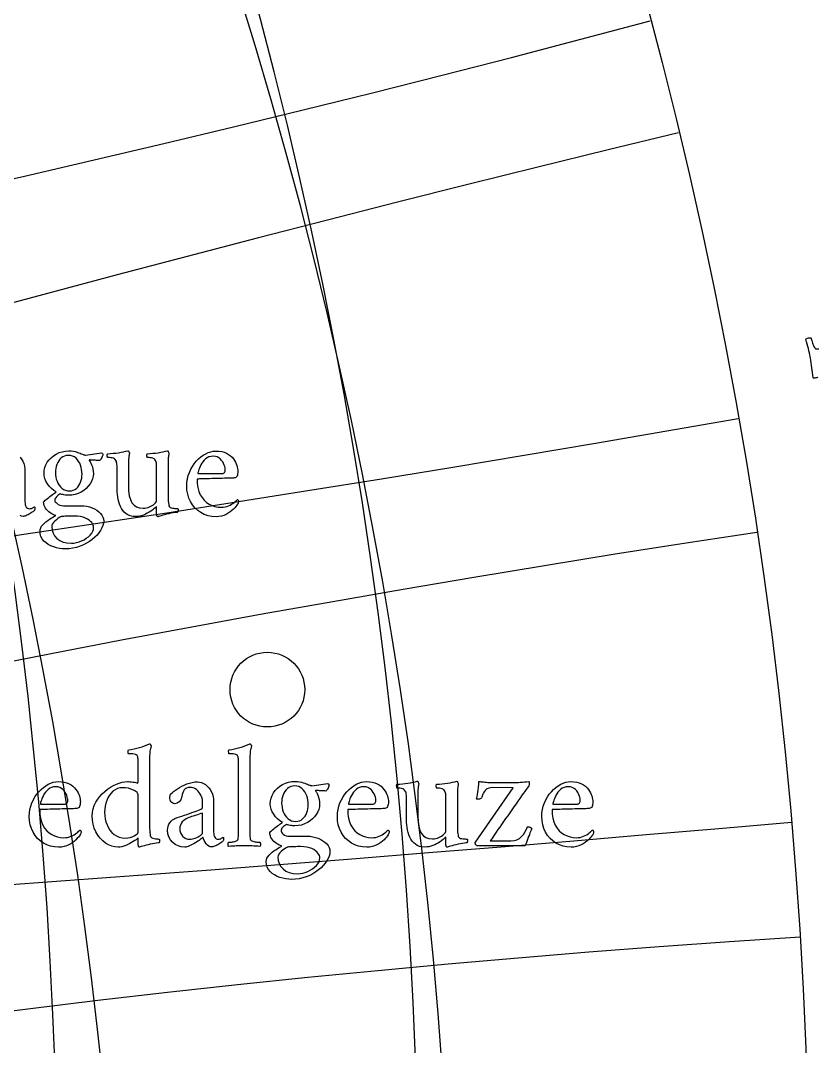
# Model space of a CAD drawing. Header units: millimetres. Extents: x -105 to 105, y -105 to 128.
# Drawn here: x 78.98 to 95.19, y 3.72 to 24.6 of the extents above; entities that cross this region are included whole.
import ezdxf

# ---------------------------------------------------------------- set-up
doc = ezdxf.new("R2010")
doc.units = ezdxf.units.MM
for name, color, linetype in [('ENGRAVE', 7, 'Continuous'), ('ENGRAVE_FINE', 8, 'Continuous'), ('TEXT', 5, 'Continuous')]:
    doc.layers.add(name, color=color, linetype=linetype)

msp = doc.modelspace()

# ---------------------------------------------------------------- linework, layer by layer
at = {"layer": 'ENGRAVE'}
for centre, radius in [((0, 0), 102.9), ((0, 0), 102.9), ((0, 0), 100.1438), ((0, 0), 95.025), ((0, 0), 95.025), ((0, 0), 95.025), ((83.9996, 10.9805), 0.7602)]:
    msp.add_circle(centre, radius, dxfattribs=at)
for centre, radius, start, end in [((-16.7555, 0), 96.4909, 280, 80), ((0, 277.8345), 261.079, 250, 290), ((0, 547.2272), 538.9136, 260, 280)]:
    msp.add_arc(centre, radius, start, end, dxfattribs=at)
at = {"layer": 'ENGRAVE_FINE'}
for centre, radius, start, end in [((-8.3136, 0), 95.388, 275, 85), ((-7.6193, -3.3261), 95.388, 298.583333, 108.583334), ((-15.356, -6.7036), 96.4909, 303.583333, 103.583333), ((-218.936, 501.5223), 538.9136, 283.583333, 303.583333), ((-436.2057, 999.2277), 1086.1407, 288.5833333, 298.5833333), ((0, 224.8483), 203.7818, 245, 295), ((436.2057, -999.2277), 1086.1407, 108.5833333, 118.5833333), ((0, 367.1484), 354.6381, 255, 285), ((218.936, -501.5223), 538.9136, 103.583333, 123.583333), ((146.8896, -336.4839), 354.6381, 98.583333, 128.583333), ((0, 1090.2896), 1086.1407, 265, 275), ((111.1567, -254.6295), 261.079, 93.583333, 133.583333)]:
    msp.add_arc(centre, radius, start, end, dxfattribs=at)
at = {"layer": 'TEXT'}
for points in [[(95.2014, 17.3403), (95.1904, 17.3343), (95.1765, 17.329), (95.1595, 17.3244), (95.1422, 17.3213), (95.1273, 17.3209), (95.1149, 17.3231), (95.1049, 17.3278), (95.0986, 17.3829), (95.0924, 17.4356), (95.0864, 17.4859), (95.0806, 17.5339), (95.0743, 17.5816), (95.067, 17.631), (95.0586, 17.6821), (95.0491, 17.7349), (95.0393, 17.7855), (95.0292, 17.8337), (95.0188, 17.8794), (95.0081, 17.9227), (94.9968, 17.9663), (94.9847, 18.0131), (94.9717, 18.0631), (94.9578, 18.1163), (94.9655, 18.1243), (94.9763, 18.1308), (94.9903, 18.1358), (95.0075, 18.1392), (95.025, 18.141), (95.04, 18.1411), (95.0524, 18.1395), (95.0622, 18.1362), (95.065, 18.1232), (95.0693, 18.1064), (95.075, 18.0858), (95.0822, 18.0613), (95.0906, 18.0355), (95.1001, 18.0105), (95.1105, 17.9865), (95.122, 17.9634), (95.1337, 17.9435), (95.1448, 17.9293), (95.1554, 17.9207), (95.1653, 17.9178), (95.1906, 17.9156), (95.2189, 17.9154)], [(78.9675, 15.7116), (78.9959, 15.6725), (79.0207, 15.6288), (79.0408, 15.5813), (79.0552, 15.5307), (79.0638, 15.4771), (79.0667, 15.4204), (79.0667, 14.8043), (79.0681, 14.7762), (79.0721, 14.7502), (79.0788, 14.7264), (79.0882, 14.7046), (79.1006, 14.6865), (79.1165, 14.6736), (79.1359, 14.6658), (79.1587, 14.6633), (79.179, 14.6644), (79.197, 14.6679), (79.2127, 14.6736), (79.2261, 14.6816), (79.2372, 14.6899), (79.246, 14.6962), (79.2525, 14.7006), (79.2568, 14.7031), (79.2596, 14.7025), (79.2621, 14.7008), (79.2642, 14.6979), (79.266, 14.6939), (79.2673, 14.6895), (79.2683, 14.6855), (79.2688, 14.6818), (79.269, 14.6786), (79.2681, 14.6623), (79.2652, 14.6472), (79.2604, 14.6332), (79.2537, 14.6203), (79.2431, 14.6119), (79.2296, 14.602), (79.2132, 14.5905), (79.1939, 14.5774), (79.173, 14.564), (79.1518, 14.5514), (79.1301, 14.5395), (79.1081, 14.5284), (79.0865, 14.519), (79.0663, 14.5123), (79.0475, 14.5083), (79.0299, 14.5069), (78.9986, 14.5109), (78.969, 14.523)]]:
    msp.add_lwpolyline(points, dxfattribs=at)
for points in [[(80.207, 14.7246), (80.2659, 14.7219), (80.3231, 14.7138), (80.3786, 14.7004), (80.4323, 14.6816), (80.4827, 14.6585), (80.5281, 14.6318), (80.5685, 14.6018), (80.604, 14.5682), (80.6328, 14.532), (80.6534, 14.4939), (80.6658, 14.4539), (80.6699, 14.4119), (80.6659, 14.3655), (80.6542, 14.3184), (80.6345, 14.2705), (80.607, 14.2219), (80.5728, 14.1736), (80.5331, 14.1268), (80.4878, 14.0816), (80.4369, 14.0379), (80.3812, 13.997), (80.3212, 13.9601), (80.257, 13.9273), (80.1886, 13.8985), (80.1172, 13.875), (80.0438, 13.8582), (79.9685, 13.8482), (79.8913, 13.8448), (79.8315, 13.8473), (79.7717, 13.8548), (79.712, 13.8672), (79.6522, 13.8847), (79.5949, 13.9072), (79.5426, 13.9349), (79.4953, 13.9677), (79.4529, 14.0057), (79.4181, 14.0489), (79.3932, 14.0973), (79.3782, 14.1509), (79.3732, 14.2096), (79.3769, 14.2429), (79.3878, 14.2755), (79.406, 14.3073), (79.4315, 14.3383), (79.4618, 14.3682), (79.4943, 14.3966), (79.5292, 14.4234), (79.5664, 14.4487), (79.603, 14.4717), (79.6361, 14.4916), (79.6658, 14.5085), (79.692, 14.5223), (79.6657, 14.5326), (79.6388, 14.5452), (79.6113, 14.5602), (79.5832, 14.5774), (79.5559, 14.5971), (79.5307, 14.6192), (79.5076, 14.6438), (79.4867, 14.6709), (79.4692, 14.7003), (79.4568, 14.7318), (79.4493, 14.7655), (79.4468, 14.8012), (79.462, 14.8172), (79.4801, 14.8345), (79.5011, 14.8532), (79.525, 14.8732), (79.5503, 14.8936), (79.5756, 14.9135), (79.6008, 14.9327), (79.6261, 14.9514), (79.65, 14.9684), (79.671, 14.9828), (79.6891, 14.9945), (79.7043, 15.0035), (79.6517, 15.0369), (79.6043, 15.0759), (79.562, 15.1205), (79.525, 15.1706), (79.4948, 15.2237), (79.4733, 15.2775), (79.4603, 15.3318), (79.456, 15.3867), (79.4601, 15.4454), (79.4725, 15.502), (79.4931, 15.5565), (79.5219, 15.6089), (79.5579, 15.6579), (79.6001, 15.702), (79.6484, 15.7414), (79.7028, 15.776), (79.7621, 15.8041), (79.825, 15.8242), (79.8916, 15.8363), (79.9618, 15.8403), (80.0089, 15.8387), (80.0522, 15.8338), (80.0917, 15.8257), (80.1273, 15.8143), (80.1593, 15.8019), (80.1879, 15.7909), (80.213, 15.7812), (80.2346, 15.7729), (80.2535, 15.7662), (80.2672, 15.7614), (80.2757, 15.7585), (80.279, 15.7576), (80.2811, 15.7572), (80.2856, 15.756), (80.2926, 15.7541), (80.302, 15.7514), (80.6239, 15.7974), (80.636, 15.7921), (80.6446, 15.7852), (80.6498, 15.7767), (80.6515, 15.7668), (80.6501, 15.7559), (80.6461, 15.7419), (80.6394, 15.7245), (80.63, 15.7039), (80.6191, 15.6835), (80.6078, 15.6668), (80.5961, 15.6536), (80.584, 15.6442), (80.5651, 15.6456), (80.545, 15.6468), (80.5237, 15.6479), (80.5013, 15.6488), (80.4791, 15.6496), (80.4584, 15.6507), (80.4392, 15.6519), (80.4216, 15.6534), (80.4068, 15.6547), (80.3963, 15.6557), (80.39, 15.6562), (80.3879, 15.6564), (80.3825, 15.6558), (80.3787, 15.6541), (80.3764, 15.6512), (80.3756, 15.6472), (80.3832, 15.637), (80.3936, 15.6185), (80.4069, 15.5918), (80.4231, 15.5568), (80.4385, 15.5161), (80.4496, 15.4721), (80.4562, 15.4249), (80.4584, 15.3744), (80.4542, 15.3225), (80.4419, 15.271), (80.4213, 15.2198), (80.3925, 15.169), (80.3564, 15.1207), (80.3143, 15.0767), (80.266, 15.0371), (80.2116, 15.002), (80.1523, 14.9731), (80.0894, 14.9525), (80.0228, 14.9402), (79.9526, 14.9361), (79.9319, 14.9366), (79.9097, 14.9384), (79.8859, 14.9412), (79.8606, 14.9453), (79.8363, 14.9499), (79.8154, 14.9545), (79.798, 14.9591), (79.784, 14.9637), (79.7644, 14.952), (79.7453, 14.9384), (79.7268, 14.9229), (79.7089, 14.9054), (79.6935, 14.887), (79.6825, 14.8686), (79.6758, 14.8502), (79.6736, 14.8319), (79.6765, 14.8198), (79.6851, 14.805), (79.6995, 14.7876), (79.7196, 14.7675), (79.7453, 14.7487), (79.7763, 14.7353), (79.8127, 14.7272), (79.8545, 14.7246)], [(79.9495, 15.7484), (79.9083, 15.7451), (79.8706, 15.7354), (79.8363, 15.7191), (79.8055, 15.6963), (79.7781, 15.6685), (79.7541, 15.6373), (79.7336, 15.6026), (79.7166, 15.5645), (79.7031, 15.5242), (79.6936, 15.4832), (79.6878, 15.4415), (79.6859, 15.3989), (79.688, 15.3533), (79.6943, 15.3085), (79.7049, 15.2644), (79.7196, 15.2211), (79.7384, 15.1801), (79.761, 15.143), (79.7874, 15.1096), (79.8177, 15.0801), (79.8516, 15.056), (79.889, 15.0388), (79.9298, 15.0284), (79.974, 15.025), (80.0138, 15.0281), (80.0503, 15.0376), (80.0835, 15.0534), (80.1135, 15.0755), (80.1401, 15.1026), (80.1633, 15.133), (80.1831, 15.1669), (80.1993, 15.2043), (80.2121, 15.2437), (80.2212, 15.2836), (80.2266, 15.3241), (80.2285, 15.3652), (80.2266, 15.4122), (80.2208, 15.4583), (80.2112, 15.5034), (80.1978, 15.5476), (80.1806, 15.5894), (80.1595, 15.6273), (80.1346, 15.6614), (80.1059, 15.6917), (80.0731, 15.7165), (80.0361, 15.7342), (79.9949, 15.7448), (79.9495, 15.7484)], [(81.7458, 15.4817), (81.7458, 15.4836), (81.7458, 15.4863), (81.7458, 15.4897), (81.7458, 15.494), (81.7456, 15.5101), (81.745, 15.5281), (81.7441, 15.5477), (81.7427, 15.5691), (81.7404, 15.5904), (81.7366, 15.6101), (81.7312, 15.628), (81.7243, 15.6442), (81.7113, 15.6635), (81.6937, 15.6786), (81.6715, 15.6896), (81.6446, 15.6963), (81.6173, 15.7003), (81.5933, 15.7032), (81.5728, 15.7049), (81.5558, 15.7055), (81.553, 15.71), (81.5508, 15.7173), (81.5491, 15.7276), (81.5481, 15.7407), (81.548, 15.7542), (81.5492, 15.7656), (81.5518, 15.7749), (81.5558, 15.7821), (81.6134, 15.7857), (81.6699, 15.7905), (81.7253, 15.7965), (81.7795, 15.8036), (81.8314, 15.8118), (81.8799, 15.8212), (81.9249, 15.8317), (81.9665, 15.8434), (81.9724, 15.8415), (81.978, 15.8357), (81.9832, 15.8262), (81.988, 15.8128), (81.992, 15.7986), (81.9949, 15.7867), (81.9966, 15.7771), (81.9972, 15.7698), (81.9929, 15.7583), (81.9891, 15.7423), (81.986, 15.7216), (81.9834, 15.6963), (81.9814, 15.6681), (81.9799, 15.6388), (81.9791, 15.6083), (81.9788, 15.5767), (81.9788, 14.9483), (81.979, 14.9331), (81.9795, 14.9119), (81.9805, 14.8848), (81.9818, 14.8518), (81.9839, 14.8164), (81.9872, 14.7824), (81.9916, 14.7498), (81.9972, 14.7184), (82.0049, 14.702), (82.019, 14.6893), (82.0394, 14.6805), (82.0661, 14.6755), (82.0942, 14.6726), (82.1186, 14.6702), (82.1394, 14.668), (82.1566, 14.6663), (82.1635, 14.6663), (82.1688, 14.6663), (82.1727, 14.6663), (82.1749, 14.6663), (82.1777, 14.6642), (82.1799, 14.661), (82.1816, 14.6566), (82.1826, 14.651), (82.1833, 14.6452), (82.1838, 14.6403), (82.184, 14.6361), (82.1841, 14.6326), (82.1838, 14.6299), (82.1826, 14.6249), (82.1807, 14.6177), (82.178, 14.6081), (82.1746, 14.5987), (82.1704, 14.592), (82.1654, 14.588), (82.1596, 14.5866), (82.1204, 14.5839), (82.0795, 14.579), (82.0369, 14.5717), (81.9926, 14.5621), (81.949, 14.5515), (81.9086, 14.541), (81.8716, 14.5308), (81.8378, 14.5207), (81.8094, 14.512), (81.7887, 14.5058), (81.7757, 14.502), (81.7703, 14.5008), (81.7646, 14.5018), (81.7596, 14.505), (81.7554, 14.5103), (81.7519, 14.5177), (81.7493, 14.526), (81.7473, 14.5341), (81.7462, 14.5421), (81.7458, 14.5498), (81.7458, 14.6878), (81.7456, 14.6932), (81.745, 14.6974), (81.7441, 14.7001), (81.7427, 14.7016), (81.7414, 14.7022), (81.7404, 14.7027), (81.7399, 14.703), (81.7397, 14.7031), (81.7178, 14.6814), (81.6922, 14.659), (81.6627, 14.6361), (81.6293, 14.6127), (81.5933, 14.59), (81.5558, 14.5694), (81.5167, 14.5509), (81.4761, 14.5345), (81.4351, 14.5211), (81.3948, 14.5115), (81.3554, 14.5058), (81.3167, 14.5039), (81.2598, 14.5074), (81.2086, 14.518), (81.1632, 14.5358), (81.1235, 14.5606), (81.0889, 14.591), (81.0584, 14.6257), (81.0322, 14.6646), (81.0101, 14.7077), (80.9918, 14.7538), (80.9768, 14.8016), (80.965, 14.8511), (80.9565, 14.9024), (80.9504, 14.9539), (80.9461, 15.0043), (80.9436, 15.0535), (80.9427, 15.1016), (80.9427, 15.4817), (80.9425, 15.4982), (80.9419, 15.5169), (80.941, 15.538), (80.9396, 15.5614), (80.9371, 15.585), (80.9327, 15.6066), (80.9264, 15.6263), (80.9182, 15.6442), (80.9051, 15.6635), (80.8875, 15.6786), (80.8653, 15.6896), (80.8385, 15.6963), (80.8111, 15.7003), (80.7871, 15.7032), (80.7666, 15.7049), (80.7496, 15.7055), (80.7468, 15.71), (80.7446, 15.7173), (80.743, 15.7276), (80.7419, 15.7407), (80.7418, 15.7542), (80.7431, 15.7656), (80.7456, 15.7749), (80.7496, 15.7821), (80.8072, 15.7857), (80.8638, 15.7905), (80.9191, 15.7965), (80.9733, 15.8036), (81.0253, 15.8118), (81.0737, 15.8212), (81.1188, 15.8317), (81.1603, 15.8434), (81.1664, 15.8419), (81.1722, 15.8373), (81.1779, 15.8296), (81.1833, 15.8189), (81.188, 15.8074), (81.1914, 15.7974), (81.1934, 15.789), (81.194, 15.7821), (81.1896, 15.7702), (81.1856, 15.753), (81.182, 15.7304), (81.1787, 15.7024), (81.176, 15.6716), (81.1741, 15.6403), (81.173, 15.6087), (81.1726, 15.5767), (81.1726, 15.1353), (81.1771, 15.0237), (81.1906, 14.928), (81.2131, 14.8482), (81.2446, 14.7843), (81.2859, 14.7354), (81.3377, 14.7004), (81.4001, 14.6794), (81.473, 14.6725), (81.5063, 14.6741), (81.5389, 14.679), (81.5707, 14.6871), (81.6017, 14.6985), (81.6311, 14.7124), (81.6581, 14.728), (81.6825, 14.7454), (81.7044, 14.7644), (81.7225, 14.784), (81.7355, 14.8027), (81.7432, 14.8207), (81.7458, 14.838)], [(82.5704, 15.2671), (82.5732, 15.1759), (82.5849, 15.0924), (82.6054, 15.0165), (82.6347, 14.9483), (82.6713, 14.8881), (82.7137, 14.8361), (82.7618, 14.7923), (82.8156, 14.7567), (82.8735, 14.7293), (82.9336, 14.7096), (82.9961, 14.6978), (83.0608, 14.6939), (83.1013, 14.6957), (83.1398, 14.7012), (83.1764, 14.7103), (83.211, 14.723), (83.2434, 14.7382), (83.2731, 14.7545), (83.3001, 14.7719), (83.3244, 14.7905), (83.3457, 14.8086), (83.3635, 14.8246), (83.3779, 14.8385), (83.3888, 14.8502), (83.3908, 14.8496), (83.3938, 14.8476), (83.3977, 14.8442), (83.4026, 14.8395), (83.4073, 14.8337), (83.4107, 14.8269), (83.4127, 14.8191), (83.4133, 14.8104), (83.4122, 14.7977), (83.4087, 14.7843), (83.403, 14.7702), (83.3949, 14.7552), (83.3792, 14.7327), (83.3597, 14.7081), (83.3363, 14.6814), (83.3091, 14.6525), (83.2781, 14.6235), (83.2432, 14.5962), (83.2045, 14.5706), (83.162, 14.5468), (83.1158, 14.5267), (83.0662, 14.5123), (83.0131, 14.5037), (82.9566, 14.5008), (82.8717, 14.506), (82.7918, 14.5215), (82.7169, 14.5473), (82.647, 14.5836), (82.5832, 14.6286), (82.5267, 14.6809), (82.4775, 14.7405), (82.4355, 14.8073), (82.402, 14.8799), (82.378, 14.9568), (82.3637, 15.0378), (82.3589, 15.1231), (82.3622, 15.1969), (82.3723, 15.2683), (82.389, 15.3371), (82.4125, 15.4035), (82.4414, 15.4666), (82.4746, 15.5254), (82.5119, 15.58), (82.5535, 15.6304), (82.5983, 15.6761), (82.6451, 15.7166), (82.694, 15.7519), (82.7451, 15.7821), (82.7968, 15.8062), (82.8478, 15.8235), (82.898, 15.8338), (82.9474, 15.8373), (83.0119, 15.8344), (83.0704, 15.8258), (83.123, 15.8114), (83.1696, 15.7913), (83.211, 15.767), (83.2478, 15.74), (83.28, 15.7103), (83.3076, 15.6779), (83.331, 15.6442), (83.3505, 15.6104), (83.3662, 15.5767), (83.3781, 15.543), (83.3868, 15.5106), (83.393, 15.4809), (83.3968, 15.4539), (83.398, 15.4296), (83.3971, 15.3991), (83.3942, 15.3721), (83.3894, 15.3485), (83.3827, 15.3284), (83.3733, 15.3121), (83.3605, 15.3001), (83.3442, 15.2922), (83.3244, 15.2886), (83.3073, 15.2871), (83.2834, 15.2859), (83.2529, 15.2848), (83.2156, 15.284), (83.1736, 15.2831), (83.1286, 15.2821), (83.0808, 15.2808), (83.0302, 15.2794), (82.9783, 15.2779), (82.9267, 15.2763), (82.8756, 15.2748), (82.8248, 15.2733), (82.7761, 15.2718), (82.7313, 15.2706), (82.6903, 15.2695), (82.6531, 15.2687), (82.6215, 15.268), (82.5972, 15.2675), (82.5801, 15.2672), (82.5704, 15.2671)], [(82.5857, 15.3775), (83.0731, 15.3775), (83.0864, 15.3784), (83.0988, 15.3813), (83.1102, 15.3861), (83.1206, 15.3928), (83.1295, 15.402), (83.1363, 15.4143), (83.141, 15.4296), (83.1436, 15.448), (83.1434, 15.4683), (83.1398, 15.4924), (83.1327, 15.5204), (83.1221, 15.5522), (83.1081, 15.5852), (83.0903, 15.6166), (83.069, 15.6465), (83.044, 15.6748), (83.0148, 15.699), (82.9807, 15.7162), (82.942, 15.7265), (82.8984, 15.73), (82.853, 15.7266), (82.8118, 15.7166), (82.7748, 15.6998), (82.742, 15.6763), (82.713, 15.6486), (82.6872, 15.6189), (82.6647, 15.5873), (82.6455, 15.5537), (82.6292, 15.5202), (82.6156, 15.4886), (82.6047, 15.4589), (82.5964, 15.4311), (82.5906, 15.4077), (82.5869, 15.3909), (82.5852, 15.3808), (82.5857, 15.3775)], [(80.0691, 14.5131), (80.0531, 14.513), (80.0327, 14.5127), (80.0079, 14.5122), (79.9786, 14.5115), (79.9476, 14.5107), (79.9173, 14.5096), (79.8878, 14.5084), (79.8591, 14.5069), (79.8335, 14.5052), (79.8135, 14.5031), (79.799, 14.5006), (79.7901, 14.4977), (79.7646, 14.4809), (79.7373, 14.4609), (79.7079, 14.438), (79.6767, 14.4119), (79.6485, 14.3841), (79.6284, 14.356), (79.6164, 14.3274), (79.6123, 14.2985), (79.6189, 14.2294), (79.6384, 14.1663), (79.671, 14.1091), (79.7166, 14.0579), (79.774, 14.0156), (79.8422, 13.9854), (79.9212, 13.9673), (80.0108, 13.9613), (80.0629, 13.9642), (80.1151, 13.9728), (80.1672, 13.9872), (80.2193, 14.0073), (80.2693, 14.032), (80.3151, 14.0602), (80.3566, 14.0918), (80.394, 14.1268), (80.4248, 14.1642), (80.4469, 14.2027), (80.4601, 14.2424), (80.4645, 14.2832), (80.462, 14.3053), (80.4545, 14.3288), (80.4421, 14.3536), (80.4247, 14.3797), (80.4019, 14.4057), (80.3733, 14.4299), (80.339, 14.4524), (80.299, 14.4732), (80.2524, 14.4906), (80.1986, 14.5031), (80.1375, 14.5106), (80.0691, 14.5131)], [(81.1504, 9.1092), (81.1761, 9.1085), (81.2041, 9.1065), (81.2343, 9.1031), (81.2669, 9.0984), (81.2977, 9.0932), (81.3228, 9.0881), (81.3422, 9.0832), (81.3558, 9.0785), (81.3625, 9.0823), (81.3673, 9.0938), (81.3702, 9.113), (81.3711, 9.1398), (81.3711, 9.4678), (81.371, 9.4855), (81.3707, 9.505), (81.3703, 9.5261), (81.3696, 9.549), (81.3681, 9.5715), (81.3654, 9.5916), (81.3612, 9.6091), (81.3558, 9.6241), (81.347, 9.6395), (81.3328, 9.6517), (81.3133, 9.6609), (81.2884, 9.6671), (81.2604, 9.6711), (81.2316, 9.674), (81.2021, 9.6757), (81.1719, 9.6762), (81.1704, 9.6786), (81.1692, 9.6858), (81.1681, 9.6978), (81.1673, 9.7146), (81.1672, 9.7315), (81.1684, 9.7441), (81.171, 9.7522), (81.1749, 9.7559), (81.2314, 9.7633), (81.2872, 9.7732), (81.3425, 9.7855), (81.3972, 9.8004), (81.4507, 9.8172), (81.5025, 9.8353), (81.5526, 9.8547), (81.601, 9.8755), (81.6071, 9.8744), (81.6129, 9.8713), (81.6185, 9.866), (81.624, 9.8586), (81.6287, 9.8503), (81.6321, 9.8422), (81.6341, 9.8342), (81.6347, 9.8264), (81.6337, 9.8222), (81.6305, 9.8096), (81.6253, 9.7885), (81.6179, 9.759), (81.6105, 9.7217), (81.6052, 9.677), (81.6021, 9.6251), (81.601, 9.5659), (81.601, 8.2846), (81.6013, 8.2416), (81.6022, 8.1984), (81.6036, 8.155), (81.6056, 8.1114), (81.6084, 8.0711), (81.6121, 8.0375), (81.6168, 8.0105), (81.6225, 7.9903), (81.6327, 7.9751), (81.6481, 7.9631), (81.6687, 7.9544), (81.6945, 7.9489), (81.7212, 7.9454), (81.7447, 7.9424), (81.7649, 7.94), (81.7819, 7.9382), (81.7874, 7.9382), (81.7918, 7.9382), (81.7951, 7.9382), (81.7972, 7.9382), (81.8, 7.936), (81.8022, 7.9325), (81.8038, 7.9276), (81.8049, 7.9214), (81.8055, 7.9149), (81.806, 7.9095), (81.8063, 7.905), (81.8064, 7.9014), (81.8061, 7.8988), (81.8052, 7.8941), (81.8038, 7.8873), (81.8018, 7.8784), (81.799, 7.8697), (81.7953, 7.8635), (81.7906, 7.8598), (81.7849, 7.8585), (81.7458, 7.8558), (81.7049, 7.8508), (81.6622, 7.8436), (81.6179, 7.834), (81.5743, 7.8234), (81.534, 7.8129), (81.4969, 7.8027), (81.4631, 7.7926), (81.4347, 7.7839), (81.414, 7.7777), (81.401, 7.7739), (81.3956, 7.7727), (81.3899, 7.774), (81.3849, 7.778), (81.3807, 7.7848), (81.3772, 7.7941), (81.3746, 7.8045), (81.3726, 7.8141), (81.3715, 7.8229), (81.3711, 7.8309), (81.3711, 7.9351), (81.3705, 7.9466), (81.3688, 7.9535), (81.3659, 7.9558), (81.3619, 7.9535), (81.3482, 7.9401), (81.3286, 7.9244), (81.303, 7.9064), (81.2715, 7.8861), (81.2361, 7.8651), (81.1991, 7.8451), (81.1603, 7.826), (81.1198, 7.8079), (81.079, 7.7925), (81.0393, 7.7815), (81.0008, 7.7749), (80.9634, 7.7727), (80.8969, 7.778), (80.832, 7.7938), (80.7689, 7.8201), (80.7075, 7.857), (80.6498, 7.903), (80.5979, 7.9566), (80.5517, 8.0179), (80.5113, 8.0869), (80.4784, 8.1619), (80.455, 8.2413), (80.4409, 8.3251), (80.4362, 8.4133), (80.4407, 8.4857), (80.4542, 8.5555), (80.4767, 8.6228), (80.5082, 8.6877), (80.5467, 8.7492), (80.5902, 8.8065), (80.6387, 8.8595), (80.6921, 8.9084), (80.7488, 8.9526), (80.8067, 8.9919), (80.866, 9.0262), (80.9266, 9.0555), (80.9866, 9.079), (81.0439, 9.0958), (81.0985, 9.1058), (81.1504, 9.1092)], [(83.4126, 9.4678), (83.4125, 9.4855), (83.4122, 9.505), (83.4118, 9.5261), (83.4111, 9.549), (83.4097, 9.5715), (83.4069, 9.5916), (83.4028, 9.6091), (83.3973, 9.6241), (83.3886, 9.6395), (83.3747, 9.6517), (83.3556, 9.6609), (83.3314, 9.6671), (83.3041, 9.6711), (83.2758, 9.674), (83.2466, 9.6757), (83.2164, 9.6762), (83.215, 9.6786), (83.2138, 9.6858), (83.2127, 9.6978), (83.2118, 9.7146), (83.2117, 9.7315), (83.213, 9.7441), (83.2156, 9.7522), (83.2195, 9.7559), (83.2758, 9.7633), (83.3314, 9.7732), (83.3862, 9.7855), (83.4402, 9.8004), (83.4931, 9.8172), (83.5444, 9.8353), (83.5942, 9.8547), (83.6425, 9.8755), (83.6486, 9.8744), (83.6544, 9.8713), (83.6601, 9.866), (83.6655, 9.8586), (83.6702, 9.8503), (83.6736, 9.8422), (83.6756, 9.8342), (83.6762, 9.8264), (83.6752, 9.8222), (83.672, 9.8096), (83.6668, 9.7885), (83.6594, 9.759), (83.652, 9.7217), (83.6467, 9.677), (83.6436, 9.6251), (83.6425, 9.5659), (83.6425, 8.1436), (83.6426, 8.1104), (83.6429, 8.0784), (83.6434, 8.0476), (83.6441, 8.0179), (83.6455, 7.9901), (83.6483, 7.965), (83.6524, 7.9426), (83.6578, 7.9229), (83.6629, 7.9154), (83.672, 7.9083), (83.6851, 7.9016), (83.7023, 7.8953), (83.7218, 7.8896), (83.7421, 7.885), (83.7632, 7.8812), (83.7851, 7.8784), (83.8057, 7.8764), (83.823, 7.875), (83.8371, 7.8741), (83.8479, 7.8738), (83.852, 7.8666), (83.8552, 7.857), (83.8574, 7.8451), (83.8586, 7.8309), (83.8585, 7.8167), (83.8567, 7.8049), (83.8532, 7.7953), (83.8479, 7.788), (83.8033, 7.791), (83.7613, 7.7938), (83.722, 7.7963), (83.6854, 7.7987), (83.649, 7.8008), (83.6103, 7.8022), (83.5693, 7.803), (83.526, 7.8033), (83.4842, 7.803), (83.4444, 7.8022), (83.4068, 7.8008), (83.3712, 7.7987), (83.3353, 7.7963), (83.2965, 7.7938), (83.2549, 7.791), (83.2103, 7.788), (83.205, 7.7953), (83.2015, 7.8049), (83.1997, 7.8167), (83.1996, 7.8309), (83.2008, 7.8451), (83.203, 7.857), (83.2062, 7.8666), (83.2103, 7.8738), (83.221, 7.8741), (83.2348, 7.875), (83.2517, 7.8764), (83.2716, 7.8784), (83.2929, 7.8812), (83.3138, 7.885), (83.3343, 7.8896), (83.3544, 7.8953), (83.372, 7.9016), (83.385, 7.9083), (83.3935, 7.9154), (83.3973, 7.9229), (83.4028, 7.9426), (83.4069, 7.965), (83.4097, 7.9901), (83.4111, 8.0179), (83.4118, 8.0476), (83.4122, 8.0784), (83.4125, 8.1104), (83.4126, 8.1436)], [(79.3664, 8.539), (79.3693, 8.4478), (79.381, 8.3643), (79.4015, 8.2884), (79.4308, 8.2202), (79.4674, 8.16), (79.5097, 8.108), (79.5578, 8.0642), (79.6116, 8.0286), (79.6695, 8.0011), (79.7296, 7.9815), (79.7921, 7.9697), (79.8568, 7.9658), (79.8973, 7.9676), (79.9358, 7.9731), (79.9724, 7.9822), (80.007, 7.9949), (80.0394, 8.0101), (80.0691, 8.0263), (80.0961, 8.0438), (80.1205, 8.0624), (80.1417, 8.0805), (80.1595, 8.0965), (80.1739, 8.1103), (80.1848, 8.1221), (80.1868, 8.1215), (80.1898, 8.1194), (80.1937, 8.1161), (80.1986, 8.1114), (80.2033, 8.1056), (80.2067, 8.0988), (80.2087, 8.091), (80.2094, 8.0823), (80.2082, 8.0696), (80.2048, 8.0562), (80.199, 8.042), (80.191, 8.0271), (80.1753, 8.0046), (80.1557, 7.98), (80.1323, 7.9533), (80.1051, 7.9244), (80.0741, 7.8954), (80.0392, 7.8681), (80.0005, 7.8425), (79.958, 7.8187), (79.9118, 7.7985), (79.8622, 7.7842), (79.8091, 7.7756), (79.7526, 7.7727), (79.6678, 7.7779), (79.5879, 7.7934), (79.513, 7.8192), (79.443, 7.8554), (79.3792, 7.9005), (79.3227, 7.9528), (79.2735, 8.0124), (79.2315, 8.0792), (79.198, 8.1518), (79.174, 8.2287), (79.1597, 8.3097), (79.1549, 8.3949), (79.1582, 8.4688), (79.1683, 8.5402), (79.1851, 8.609), (79.2085, 8.6754), (79.2375, 8.7385), (79.2706, 8.7973), (79.308, 8.8519), (79.3495, 8.9023), (79.3943, 8.9479), (79.4411, 8.9885), (79.4901, 9.0238), (79.5411, 9.054), (79.5928, 9.0781), (79.6438, 9.0954), (79.694, 9.1057), (79.7434, 9.1092), (79.8079, 9.1063), (79.8664, 9.0977), (79.919, 9.0833), (79.9657, 9.0632), (80.007, 9.0389), (80.0438, 9.0118), (80.076, 8.9821), (80.1036, 8.9498), (80.127, 8.916), (80.1465, 8.8823), (80.1622, 8.8486), (80.1741, 8.8149), (80.1828, 8.7825), (80.1891, 8.7528), (80.1928, 8.7258), (80.194, 8.7015), (80.1931, 8.671), (80.1902, 8.644), (80.1854, 8.6204), (80.1787, 8.6003), (80.1693, 8.584), (80.1565, 8.572), (80.1402, 8.5641), (80.1205, 8.5605), (80.1033, 8.559), (80.0795, 8.5578), (80.0489, 8.5567), (80.0116, 8.5559), (79.9696, 8.555), (79.9247, 8.554), (79.8769, 8.5527), (79.8262, 8.5513), (79.7743, 8.5497), (79.7227, 8.5482), (79.6716, 8.5467), (79.6208, 8.5451), (79.5722, 8.5437), (79.5273, 8.5425), (79.4863, 8.5414), (79.4492, 8.5405), (79.4175, 8.5399), (79.3932, 8.5394), (79.3762, 8.5391), (79.3664, 8.539)], [(79.3817, 8.6494), (79.8691, 8.6494), (79.8824, 8.6503), (79.8948, 8.6532), (79.9062, 8.658), (79.9166, 8.6647), (79.9255, 8.6739), (79.9323, 8.6861), (79.937, 8.7015), (79.9396, 8.7199), (79.9394, 8.7402), (79.9358, 8.7643), (79.9287, 8.7923), (79.9182, 8.8241), (79.9041, 8.857), (79.8864, 8.8885), (79.865, 8.9183), (79.84, 8.9467), (79.8108, 8.9708), (79.7768, 8.9881), (79.738, 8.9984), (79.6944, 9.0019), (79.649, 8.9985), (79.6078, 8.9885), (79.5708, 8.9717), (79.5381, 8.9482), (79.509, 8.9205), (79.4833, 8.8908), (79.4607, 8.8591), (79.4415, 8.8256), (79.4252, 8.7921), (79.4116, 8.7605), (79.4007, 8.7308), (79.3925, 8.703), (79.3866, 8.6795), (79.3829, 8.6628), (79.3812, 8.6527), (79.3817, 8.6494)], [(81.0523, 8.9835), (80.9976, 8.979), (80.947, 8.9655), (80.9003, 8.943), (80.8577, 8.9115), (80.8194, 8.8728), (80.7856, 8.8291), (80.7565, 8.7801), (80.732, 8.726), (80.7126, 8.6685), (80.6987, 8.6095), (80.6903, 8.549), (80.6875, 8.4869), (80.6906, 8.4177), (80.6998, 8.3513), (80.7151, 8.2875), (80.7366, 8.2264), (80.764, 8.1695), (80.7971, 8.1183), (80.836, 8.0729), (80.8807, 8.0332), (80.9307, 8.0011), (80.9857, 7.9781), (81.0456, 7.9643), (81.1106, 7.9597), (81.1598, 7.9623), (81.2064, 7.97), (81.2502, 7.9829), (81.2914, 8.0011), (81.3263, 8.0215), (81.3512, 8.0413), (81.3661, 8.0605), (81.3711, 8.0792), (81.3711, 8.8364), (81.3651, 8.8621), (81.347, 8.8873), (81.3168, 8.9119), (81.2746, 8.936), (81.2245, 8.9568), (81.1707, 8.9716), (81.1133, 8.9805), (81.0523, 8.9835)], [(82.5789, 9.103), (82.6211, 9.0996), (82.662, 9.0892), (82.7016, 9.072), (82.7398, 9.0479), (82.7755, 9.018), (82.8076, 8.9835), (82.8361, 8.9444), (82.8609, 8.9007), (82.881, 8.8532), (82.8953, 8.8026), (82.904, 8.749), (82.9068, 8.6923), (82.9068, 8.0762), (82.9082, 8.0481), (82.9122, 8.0221), (82.9189, 7.9983), (82.9283, 7.9765), (82.9408, 7.9584), (82.9567, 7.9455), (82.976, 7.9377), (82.9988, 7.9351), (83.0191, 7.9363), (83.0371, 7.9397), (83.0528, 7.9455), (83.0662, 7.9535), (83.0774, 7.9618), (83.0862, 7.9681), (83.0927, 7.9725), (83.0969, 7.975), (83.0998, 7.9744), (83.1023, 7.9727), (83.1044, 7.9698), (83.1061, 7.9658), (83.1074, 7.9614), (83.1084, 7.9574), (83.109, 7.9537), (83.1092, 7.9505), (83.1082, 7.9342), (83.1053, 7.9191), (83.1005, 7.9051), (83.0938, 7.8922), (83.0832, 7.8838), (83.0697, 7.8738), (83.0533, 7.8623), (83.0341, 7.8493), (83.0132, 7.8359), (82.9919, 7.8233), (82.9703, 7.8114), (82.9482, 7.8003), (82.9267, 7.7909), (82.9065, 7.7842), (82.8876, 7.7802), (82.8701, 7.7788), (82.8387, 7.7828), (82.8091, 7.7949), (82.7813, 7.815), (82.7551, 7.8432), (82.732, 7.8756), (82.7133, 7.9083), (82.6991, 7.9415), (82.6892, 7.975), (82.6811, 7.9675), (82.6689, 7.9574), (82.6527, 7.9445), (82.6325, 7.929), (82.6094, 7.9121), (82.5846, 7.8949), (82.5581, 7.8776), (82.5298, 7.86), (82.5008, 7.843), (82.472, 7.8271), (82.4433, 7.8123), (82.4149, 7.7987), (82.3876, 7.7873), (82.3624, 7.7792), (82.3393, 7.7743), (82.3183, 7.7727), (82.2476, 7.7789), (82.1827, 7.7976), (82.1235, 7.8287), (82.07, 7.8723), (82.0258, 7.9249), (81.9941, 7.983), (81.9752, 8.0467), (81.9689, 8.116), (81.972, 8.1604), (81.9815, 8.2014), (81.9973, 8.2393), (82.0194, 8.2739), (82.0446, 8.3038), (82.0696, 8.3279), (82.0944, 8.346), (82.1191, 8.3582), (82.1632, 8.3738), (82.2099, 8.39), (82.259, 8.4067), (82.3106, 8.4241), (82.3627, 8.4416), (82.4129, 8.4589), (82.4615, 8.4761), (82.5084, 8.493), (82.5513, 8.5089), (82.588, 8.5229), (82.6187, 8.535), (82.6432, 8.5451), (82.6543, 8.55), (82.6631, 8.5555), (82.6697, 8.5615), (82.6739, 8.5681), (82.6766, 8.5767), (82.6785, 8.5884), (82.6796, 8.6035), (82.68, 8.6218), (82.68, 8.7015), (82.6779, 8.7351), (82.6716, 8.7685), (82.661, 8.8018), (82.6463, 8.8348), (82.6279, 8.8664), (82.6064, 8.8954), (82.5819, 8.9216), (82.5543, 8.9452), (82.5243, 8.9646), (82.4923, 8.9785), (82.4583, 8.9868), (82.4225, 8.9896), (82.3867, 8.9866), (82.3559, 8.9774), (82.33, 8.962), (82.3091, 8.9406), (82.2921, 8.9136), (82.2777, 8.8816), (82.266, 8.8446), (82.257, 8.8026), (82.2378, 8.7396), (82.2079, 8.6946), (82.1673, 8.6676), (82.116, 8.6586), (82.0929, 8.6611), (82.0727, 8.6685), (82.0554, 8.681), (82.0409, 8.6984), (82.0295, 8.7187), (82.0213, 8.7398), (82.0165, 8.7616), (82.0148, 8.7842), (82.0152, 8.7899), (82.0164, 8.7977), (82.0183, 8.8075), (82.021, 8.8195), (82.0242, 8.8317), (82.0279, 8.8421), (82.0319, 8.8508), (82.0363, 8.8578), (82.0618, 8.8802), (82.0922, 8.9046), (82.1277, 8.9308), (82.1681, 8.959), (82.2125, 8.9871), (82.2597, 9.0134), (82.3098, 9.0377), (82.3627, 9.0601), (82.4171, 9.0789), (82.4712, 9.0923), (82.5251, 9.1004), (82.5789, 9.103)], [(84.8104, 7.9965), (84.8693, 7.9938), (84.9265, 7.9857), (84.982, 7.9723), (85.0357, 7.9535), (85.0861, 7.9304), (85.1315, 7.9037), (85.1719, 7.8736), (85.2074, 7.8401), (85.2362, 7.8039), (85.2568, 7.7658), (85.2692, 7.7257), (85.2733, 7.6838), (85.2693, 7.6374), (85.2576, 7.5903), (85.2379, 7.5424), (85.2104, 7.4937), (85.1762, 7.4455), (85.1365, 7.3987), (85.0912, 7.3535), (85.0403, 7.3098), (84.9846, 7.2689), (84.9246, 7.232), (84.8604, 7.1992), (84.792, 7.1703), (84.7206, 7.1469), (84.6472, 7.1301), (84.5719, 7.1201), (84.4947, 7.1167), (84.4349, 7.1192), (84.3751, 7.1267), (84.3154, 7.1391), (84.2556, 7.1566), (84.1983, 7.1791), (84.146, 7.2067), (84.0987, 7.2396), (84.0563, 7.2776), (84.0215, 7.3208), (83.9966, 7.3692), (83.9816, 7.4228), (83.9766, 7.4815), (83.9803, 7.5148), (83.9912, 7.5474), (84.0094, 7.5792), (84.0349, 7.6102), (84.0652, 7.6401), (84.0977, 7.6685), (84.1326, 7.6953), (84.1698, 7.7206), (84.2063, 7.7436), (84.2395, 7.7635), (84.2692, 7.7803), (84.2954, 7.7941), (84.2691, 7.8045), (84.2422, 7.8171), (84.2147, 7.8321), (84.1866, 7.8493), (84.1593, 7.869), (84.1341, 7.8911), (84.111, 7.9157), (84.0901, 7.9428), (84.0726, 7.9722), (84.0602, 8.0037), (84.0527, 8.0374), (84.0502, 8.0731), (84.0654, 8.0891), (84.0835, 8.1064), (84.1045, 8.1251), (84.1284, 8.1451), (84.1537, 8.1655), (84.179, 8.1854), (84.2042, 8.2046), (84.2295, 8.2233), (84.2534, 8.2403), (84.2744, 8.2547), (84.2925, 8.2664), (84.3077, 8.2754), (84.2551, 8.3088), (84.2077, 8.3478), (84.1654, 8.3924), (84.1284, 8.4425), (84.0982, 8.4956), (84.0766, 8.5494), (84.0637, 8.6037), (84.0594, 8.6586), (84.0635, 8.7173), (84.0759, 8.7739), (84.0965, 8.8284), (84.1253, 8.8808), (84.1613, 8.9297), (84.2035, 8.9739), (84.2518, 9.0133), (84.3062, 9.0479), (84.3655, 9.076), (84.4284, 9.0961), (84.495, 9.1082), (84.5652, 9.1122), (84.6123, 9.1106), (84.6556, 9.1057), (84.6951, 9.0976), (84.7307, 9.0862), (84.7627, 9.0738), (84.7912, 9.0628), (84.8163, 9.0531), (84.838, 9.0448), (84.8569, 9.0381), (84.8706, 9.0333), (84.8791, 9.0304), (84.8824, 9.0295), (84.8845, 9.0291), (84.889, 9.0279), (84.8959, 9.026), (84.9054, 9.0233), (85.2273, 9.0693), (85.2394, 9.064), (85.248, 9.0571), (85.2532, 9.0486), (85.2549, 9.0387), (85.2535, 9.0278), (85.2495, 9.0138), (85.2428, 8.9964), (85.2334, 8.9758), (85.2225, 8.9554), (85.2112, 8.9387), (85.1995, 8.9255), (85.1874, 8.916), (85.1685, 8.9175), (85.1484, 8.9187), (85.1271, 8.9198), (85.1047, 8.9206), (85.0825, 8.9215), (85.0618, 8.9226), (85.0426, 8.9238), (85.025, 8.9252), (85.0102, 8.9266), (84.9997, 8.9275), (84.9934, 8.9281), (84.9913, 8.9283), (84.9859, 8.9277), (84.9821, 8.926), (84.9798, 8.9231), (84.979, 8.9191), (84.9866, 8.9089), (84.997, 8.8904), (85.0103, 8.8637), (85.0265, 8.8287), (85.0419, 8.788), (85.053, 8.744), (85.0596, 8.6968), (85.0618, 8.6463), (85.0576, 8.5944), (85.0453, 8.5428), (85.0247, 8.4917), (84.9959, 8.4409), (84.9598, 8.3925), (84.9177, 8.3486), (84.8694, 8.309), (84.815, 8.2739), (84.7557, 8.245), (84.6928, 8.2244), (84.6262, 8.2121), (84.556, 8.208), (84.5353, 8.2085), (84.5131, 8.2103), (84.4893, 8.2131), (84.464, 8.2172), (84.4397, 8.2218), (84.4188, 8.2264), (84.4014, 8.2309), (84.3874, 8.2355), (84.3678, 8.2239), (84.3487, 8.2103), (84.3302, 8.1947), (84.3123, 8.1773), (84.2969, 8.1589), (84.2859, 8.1405), (84.2792, 8.1221), (84.277, 8.1037), (84.2799, 8.0917), (84.2885, 8.0769), (84.3029, 8.0595), (84.323, 8.0394), (84.3487, 8.0206), (84.3797, 8.0072), (84.4161, 7.9991), (84.4579, 7.9965)], [(84.5529, 9.0203), (84.5117, 9.017), (84.474, 9.0072), (84.4397, 8.991), (84.4089, 8.9682), (84.3815, 8.9404), (84.3575, 8.9092), (84.337, 8.8745), (84.32, 8.8364), (84.3065, 8.7961), (84.297, 8.7551), (84.2912, 8.7134), (84.2893, 8.6708), (84.2914, 8.6252), (84.2977, 8.5804), (84.3083, 8.5363), (84.323, 8.493), (84.3418, 8.452), (84.3644, 8.4149), (84.3908, 8.3815), (84.4211, 8.352), (84.455, 8.3279), (84.4924, 8.3106), (84.5332, 8.3003), (84.5774, 8.2969), (84.6172, 8.3), (84.6537, 8.3095), (84.6869, 8.3253), (84.7169, 8.3474), (84.7435, 8.3744), (84.7667, 8.4049), (84.7865, 8.4388), (84.8027, 8.4762), (84.8155, 8.5155), (84.8246, 8.5555), (84.83, 8.596), (84.8319, 8.6371), (84.8299, 8.6841), (84.8242, 8.7302), (84.8146, 8.7753), (84.8012, 8.8195), (84.784, 8.8613), (84.7629, 8.8992), (84.738, 8.9333), (84.7093, 8.9636), (84.6765, 8.9884), (84.6395, 9.0061), (84.5983, 9.0167), (84.5529, 9.0203)], [(85.635, 8.539), (85.6379, 8.4478), (85.6495, 8.3643), (85.67, 8.2884), (85.6994, 8.2202), (85.7359, 8.16), (85.7783, 8.108), (85.8264, 8.0642), (85.8802, 8.0286), (85.9381, 8.0011), (85.9982, 7.9815), (86.0607, 7.9697), (86.1254, 7.9658), (86.1659, 7.9676), (86.2044, 7.9731), (86.241, 7.9822), (86.2756, 7.9949), (86.308, 8.0101), (86.3377, 8.0263), (86.3647, 8.0438), (86.389, 8.0624), (86.4103, 8.0805), (86.4281, 8.0965), (86.4425, 8.1103), (86.4534, 8.1221), (86.4554, 8.1215), (86.4584, 8.1194), (86.4623, 8.1161), (86.4672, 8.1114), (86.4719, 8.1056), (86.4753, 8.0988), (86.4773, 8.091), (86.4779, 8.0823), (86.4768, 8.0696), (86.4733, 8.0562), (86.4676, 8.042), (86.4596, 8.0271), (86.4438, 8.0046), (86.4243, 7.98), (86.4009, 7.9533), (86.3737, 7.9244), (86.3427, 7.8954), (86.3078, 7.8681), (86.2691, 7.8425), (86.2266, 7.8187), (86.1804, 7.7985), (86.1308, 7.7842), (86.0777, 7.7756), (86.0212, 7.7727), (85.9363, 7.7779), (85.8564, 7.7934), (85.7815, 7.8192), (85.7116, 7.8554), (85.6478, 7.9005), (85.5913, 7.9528), (85.5421, 8.0124), (85.5001, 8.0792), (85.4666, 8.1518), (85.4426, 8.2287), (85.4283, 8.3097), (85.4235, 8.3949), (85.4268, 8.4688), (85.4369, 8.5402), (85.4536, 8.609), (85.4771, 8.6754), (85.506, 8.7385), (85.5392, 8.7973), (85.5765, 8.8519), (85.6181, 8.9023), (85.6629, 8.9479), (85.7097, 8.9885), (85.7586, 9.0238), (85.8097, 9.054), (85.8614, 9.0781), (85.9124, 9.0954), (85.9626, 9.1057), (86.012, 9.1092), (86.0765, 9.1063), (86.135, 9.0977), (86.1876, 9.0833), (86.2343, 9.0632), (86.2756, 9.0389), (86.3124, 9.0118), (86.3446, 8.9821), (86.3722, 8.9498), (86.3956, 8.916), (86.4151, 8.8823), (86.4308, 8.8486), (86.4427, 8.8149), (86.4514, 8.7825), (86.4576, 8.7528), (86.4614, 8.7258), (86.4626, 8.7015), (86.4617, 8.671), (86.4588, 8.644), (86.454, 8.6204), (86.4473, 8.6003), (86.4379, 8.584), (86.4251, 8.572), (86.4088, 8.5641), (86.389, 8.5605), (86.3719, 8.559), (86.3481, 8.5578), (86.3175, 8.5567), (86.2802, 8.5559), (86.2382, 8.555), (86.1933, 8.554), (86.1455, 8.5527), (86.0948, 8.5513), (86.0429, 8.5497), (85.9913, 8.5482), (85.9402, 8.5467), (85.8894, 8.5451), (85.8407, 8.5437), (85.7959, 8.5425), (85.7549, 8.5414), (85.7177, 8.5405), (85.6861, 8.5399), (85.6618, 8.5394), (85.6448, 8.5391), (85.635, 8.539)], [(85.6503, 8.6494), (86.1377, 8.6494), (86.151, 8.6503), (86.1634, 8.6532), (86.1748, 8.658), (86.1852, 8.6647), (86.1941, 8.6739), (86.2009, 8.6861), (86.2056, 8.7015), (86.2082, 8.7199), (86.208, 8.7402), (86.2044, 8.7643), (86.1973, 8.7923), (86.1867, 8.8241), (86.1727, 8.857), (86.1549, 8.8885), (86.1336, 8.9183), (86.1086, 8.9467), (86.0794, 8.9708), (86.0454, 8.9881), (86.0066, 8.9984), (85.963, 9.0019), (85.9176, 8.9985), (85.8764, 8.9885), (85.8394, 8.9717), (85.8066, 8.9482), (85.7776, 8.9205), (85.7518, 8.8908), (85.7293, 8.8591), (85.7101, 8.8256), (85.6938, 8.7921), (85.6802, 8.7605), (85.6693, 8.7308), (85.661, 8.703), (85.6552, 8.6795), (85.6515, 8.6628), (85.6498, 8.6527), (85.6503, 8.6494)], [(87.6336, 8.7536), (87.6336, 8.7555), (87.6336, 8.7582), (87.6336, 8.7616), (87.6336, 8.7658), (87.6334, 8.782), (87.6328, 8.8), (87.6318, 8.8196), (87.6305, 8.8409), (87.6282, 8.8623), (87.6244, 8.8819), (87.619, 8.8999), (87.6121, 8.916), (87.5991, 8.9354), (87.5815, 8.9505), (87.5592, 8.9615), (87.5324, 8.9682), (87.505, 8.9722), (87.4811, 8.9751), (87.4606, 8.9768), (87.4435, 8.9774), (87.4407, 8.9819), (87.4385, 8.9892), (87.4369, 8.9995), (87.4359, 9.0126), (87.4358, 9.0261), (87.437, 9.0375), (87.4396, 9.0468), (87.4435, 9.054), (87.5012, 9.0576), (87.5577, 9.0624), (87.6131, 9.0684), (87.6673, 9.0754), (87.7192, 9.0837), (87.7677, 9.0931), (87.8127, 9.1036), (87.8543, 9.1153), (87.8602, 9.1134), (87.8658, 9.1076), (87.8709, 9.0981), (87.8757, 9.0846), (87.8798, 9.0705), (87.8826, 9.0586), (87.8844, 9.049), (87.8849, 9.0417), (87.8806, 9.0302), (87.8769, 9.0141), (87.8737, 8.9934), (87.8711, 8.9682), (87.8691, 8.94), (87.8677, 8.9107), (87.8668, 8.8802), (87.8665, 8.8486), (87.8665, 8.2202), (87.8667, 8.205), (87.8673, 8.1838), (87.8683, 8.1567), (87.8696, 8.1237), (87.8717, 8.0883), (87.875, 8.0543), (87.8794, 8.0216), (87.8849, 7.9903), (87.8927, 7.9738), (87.9068, 7.9612), (87.9272, 7.9524), (87.9539, 7.9474), (87.982, 7.9445), (88.0064, 7.942), (88.0272, 7.9399), (88.0443, 7.9382), (88.0512, 7.9382), (88.0566, 7.9382), (88.0604, 7.9382), (88.0627, 7.9382), (88.0655, 7.9361), (88.0677, 7.9328), (88.0693, 7.9284), (88.0704, 7.9229), (88.071, 7.9171), (88.0715, 7.9122), (88.0718, 7.9079), (88.0719, 7.9045), (88.0715, 7.9018), (88.0704, 7.8968), (88.0685, 7.8895), (88.0658, 7.88), (88.0623, 7.8706), (88.0581, 7.8639), (88.0531, 7.8599), (88.0474, 7.8585), (88.0082, 7.8558), (87.9673, 7.8508), (87.9247, 7.8436), (87.8803, 7.834), (87.8367, 7.8234), (87.7964, 7.8129), (87.7593, 7.8027), (87.7255, 7.7926), (87.6972, 7.7839), (87.6765, 7.7777), (87.6635, 7.7739), (87.6581, 7.7727), (87.6523, 7.7737), (87.6474, 7.7769), (87.6431, 7.7822), (87.6397, 7.7895), (87.637, 7.7979), (87.6351, 7.806), (87.634, 7.814), (87.6336, 7.8217), (87.6336, 7.9597), (87.6334, 7.9651), (87.6328, 7.9692), (87.6318, 7.972), (87.6305, 7.9735), (87.6292, 7.9741), (87.6282, 7.9746), (87.6276, 7.9749), (87.6274, 7.975), (87.6056, 7.9533), (87.5799, 7.9309), (87.5504, 7.908), (87.5171, 7.8846), (87.4811, 7.8619), (87.4435, 7.8413), (87.4044, 7.8228), (87.3638, 7.8064), (87.3228, 7.793), (87.2826, 7.7834), (87.2431, 7.7777), (87.2044, 7.7757), (87.1475, 7.7793), (87.0964, 7.7899), (87.051, 7.8076), (87.0113, 7.8325), (86.9766, 7.8629), (86.9462, 7.8976), (86.9199, 7.9365), (86.8979, 7.9796), (86.8796, 8.0257), (86.8646, 8.0735), (86.8528, 8.123), (86.8442, 8.1742), (86.8382, 8.2258), (86.8339, 8.2762), (86.8313, 8.3254), (86.8305, 8.3735), (86.8305, 8.7536), (86.8303, 8.7701), (86.8297, 8.7888), (86.8287, 8.8099), (86.8274, 8.8333), (86.8249, 8.8569), (86.8205, 8.8785), (86.8142, 8.8982), (86.8059, 8.916), (86.7929, 8.9354), (86.7753, 8.9505), (86.7531, 8.9615), (86.7262, 8.9682), (86.6988, 8.9722), (86.6749, 8.9751), (86.6544, 8.9768), (86.6373, 8.9774), (86.6346, 8.9819), (86.6324, 8.9892), (86.6307, 8.9995), (86.6297, 9.0126), (86.6296, 9.0261), (86.6308, 9.0375), (86.6334, 9.0468), (86.6373, 9.054), (86.695, 9.0576), (86.7515, 9.0624), (86.8069, 9.0684), (86.8611, 9.0754), (86.913, 9.0837), (86.9615, 9.0931), (87.0065, 9.1036), (87.0481, 9.1153), (87.0541, 9.1138), (87.06, 9.1092), (87.0656, 9.1015), (87.0711, 9.0908), (87.0758, 9.0793), (87.0791, 9.0693), (87.0811, 9.0609), (87.0818, 9.054), (87.0774, 9.0421), (87.0734, 9.0249), (87.0697, 9.0023), (87.0665, 8.9743), (87.0638, 8.9434), (87.0619, 8.9122), (87.0607, 8.8806), (87.0604, 8.8486), (87.0604, 8.4072), (87.0649, 8.2956), (87.0784, 8.1999), (87.1009, 8.1201), (87.1324, 8.0562), (87.1737, 8.0073), (87.2255, 7.9723), (87.2879, 7.9513), (87.3608, 7.9443), (87.3941, 7.946), (87.4267, 7.9509), (87.4585, 7.959), (87.4895, 7.9704), (87.5189, 7.9843), (87.5458, 7.9999), (87.5703, 8.0172), (87.5922, 8.0363), (87.6103, 8.0558), (87.6232, 8.0746), (87.631, 8.0926), (87.6336, 8.1099)], [(88.5716, 9.0877), (88.9547, 9.0877), (89.0131, 9.0881), (89.0655, 9.0892), (89.1119, 9.0912), (89.1524, 9.0938), (89.191, 9.0973), (89.2318, 9.1015), (89.2746, 9.1065), (89.3195, 9.1122), (89.3235, 9.1045), (89.3264, 9.0965), (89.3281, 9.0884), (89.3287, 9.08), (89.3287, 9.0717), (89.3287, 9.0636), (89.3287, 9.0556), (89.3287, 9.0479), (89.3287, 9.045), (89.3287, 9.0425), (89.3287, 9.0404), (89.3287, 9.0387), (89.326, 9.0348), (89.318, 9.0233), (89.3046, 9.0042), (89.2858, 8.9774), (89.2626, 8.9442), (89.236, 8.9061), (89.2059, 8.863), (89.1724, 8.8149), (89.1362, 8.7632), (89.0984, 8.7091), (89.0588, 8.6528), (89.0176, 8.5942), (88.9753, 8.5343), (88.9329, 8.4743), (88.8903, 8.414), (88.8474, 8.3536), (88.8055, 8.2942), (88.7654, 8.2371), (88.7273, 8.1823), (88.6911, 8.1298), (88.6576, 8.081), (88.6275, 8.0375), (88.6009, 7.999), (88.5777, 7.9658), (88.5589, 7.9388), (88.5455, 7.9191), (88.5375, 7.9066), (88.5348, 7.9014), (88.9547, 7.9014), (89.0201, 7.9069), (89.0785, 7.9233), (89.1297, 7.9506), (89.1739, 7.9888), (89.2112, 8.0329), (89.2417, 8.0781), (89.2656, 8.1241), (89.2827, 8.1712), (89.2852, 8.1792), (89.2896, 8.185), (89.2959, 8.1884), (89.3042, 8.1896), (89.3262, 8.1873), (89.3463, 8.1804), (89.3645, 8.1689), (89.3808, 8.1528), (89.3793, 8.149), (89.3747, 8.1378), (89.367, 8.1192), (89.3563, 8.093), (89.3436, 8.0617), (89.3302, 8.0275), (89.316, 7.9904), (89.3011, 7.9505), (89.2862, 7.9099), (89.272, 7.8708), (89.2586, 7.8332), (89.2459, 7.7972), (88.2742, 7.7972), (88.2666, 7.801), (88.2589, 7.8064), (88.2512, 7.8133), (88.2436, 7.8217), (88.2369, 7.8309), (88.2321, 7.8401), (88.2292, 7.8493), (88.2282, 7.8585), (88.2282, 7.8602), (88.2282, 7.8623), (88.2282, 7.8648), (88.2282, 7.8677), (88.2284, 7.8706), (88.229, 7.8731), (88.23, 7.8752), (88.2313, 7.8769), (89.0007, 8.9835), (88.5808, 8.9866), (88.5404, 8.984), (88.5053, 8.9762), (88.4753, 8.9633), (88.4505, 8.9452), (88.4298, 8.9239), (88.4122, 8.9015), (88.3976, 8.8779), (88.3861, 8.8532), (88.3766, 8.8294), (88.3681, 8.8084), (88.3605, 8.7903), (88.3539, 8.775), (88.3453, 8.7643), (88.3317, 8.7567), (88.3131, 8.7521), (88.2895, 8.7505), (88.2748, 8.7509), (88.2643, 8.7521), (88.2579, 8.754), (88.2558, 8.7567), (88.2609, 8.7777), (88.2669, 8.8072), (88.2739, 8.8452), (88.2819, 8.8915), (88.2896, 8.9433), (88.2961, 8.9973), (88.3011, 9.0536), (88.3049, 9.1122), (88.3077, 9.1118), (88.316, 9.1107), (88.3299, 9.1088), (88.3493, 9.1061), (88.3727, 9.103), (88.3984, 9.1), (88.4263, 9.0969), (88.4566, 9.0938), (88.4874, 9.0912), (88.5168, 9.0892), (88.5448, 9.0881), (88.5716, 9.0877)], [(89.7946, 8.539), (89.7975, 8.4478), (89.8092, 8.3643), (89.8297, 8.2884), (89.859, 8.2202), (89.8956, 8.16), (89.9379, 8.108), (89.986, 8.0642), (90.0398, 8.0286), (90.0977, 8.0011), (90.1579, 7.9815), (90.2203, 7.9697), (90.2851, 7.9658), (90.3255, 7.9676), (90.364, 7.9731), (90.4006, 7.9822), (90.4353, 7.9949), (90.4677, 8.0101), (90.4973, 8.0263), (90.5244, 8.0438), (90.5487, 8.0624), (90.57, 8.0805), (90.5878, 8.0965), (90.6021, 8.1103), (90.6131, 8.1221), (90.6151, 8.1215), (90.618, 8.1194), (90.622, 8.1161), (90.6269, 8.1114), (90.6316, 8.1056), (90.6349, 8.0988), (90.6369, 8.091), (90.6376, 8.0823), (90.6364, 8.0696), (90.633, 8.0562), (90.6272, 8.042), (90.6192, 8.0271), (90.6035, 8.0046), (90.5839, 7.98), (90.5606, 7.9533), (90.5334, 7.9244), (90.5023, 7.8954), (90.4675, 7.8681), (90.4288, 7.8425), (90.3862, 7.8187), (90.3401, 7.7985), (90.2904, 7.7842), (90.2374, 7.7756), (90.1809, 7.7727), (90.096, 7.7779), (90.0161, 7.7934), (89.9412, 7.8192), (89.8713, 7.8554), (89.8075, 7.9005), (89.7509, 7.9528), (89.7017, 8.0124), (89.6597, 8.0792), (89.6262, 8.1518), (89.6023, 8.2287), (89.5879, 8.3097), (89.5831, 8.3949), (89.5865, 8.4688), (89.5965, 8.5402), (89.6133, 8.609), (89.6368, 8.6754), (89.6657, 8.7385), (89.6988, 8.7973), (89.7362, 8.8519), (89.7778, 8.9023), (89.8225, 8.9479), (89.8693, 8.9885), (89.9183, 9.0238), (89.9693, 9.054), (90.0211, 9.0781), (90.072, 9.0954), (90.1222, 9.1057), (90.1717, 9.1092), (90.2361, 9.1063), (90.2947, 9.0977), (90.3472, 9.0833), (90.3939, 9.0632), (90.4353, 9.0389), (90.4721, 9.0118), (90.5042, 8.9821), (90.5318, 8.9498), (90.5552, 8.916), (90.5747, 8.8823), (90.5905, 8.8486), (90.6023, 8.8149), (90.6111, 8.7825), (90.6173, 8.7528), (90.621, 8.7258), (90.6223, 8.7015), (90.6213, 8.671), (90.6184, 8.644), (90.6136, 8.6204), (90.6069, 8.6003), (90.5975, 8.584), (90.5847, 8.572), (90.5684, 8.5641), (90.5487, 8.5605), (90.5315, 8.559), (90.5077, 8.5578), (90.4771, 8.5567), (90.4399, 8.5559), (90.3978, 8.555), (90.3529, 8.554), (90.3051, 8.5527), (90.2544, 8.5513), (90.2025, 8.5497), (90.151, 8.5482), (90.0998, 8.5467), (90.049, 8.5451), (90.0004, 8.5437), (89.9556, 8.5425), (89.9146, 8.5414), (89.8774, 8.5405), (89.8458, 8.5399), (89.8214, 8.5394), (89.8044, 8.5391), (89.7946, 8.539)], [(89.8099, 8.6494), (90.2973, 8.6494), (90.3107, 8.6503), (90.323, 8.6532), (90.3344, 8.658), (90.3448, 8.6647), (90.3538, 8.6739), (90.3606, 8.6861), (90.3653, 8.7015), (90.3678, 8.7199), (90.3676, 8.7402), (90.364, 8.7643), (90.3569, 8.7923), (90.3464, 8.8241), (90.3323, 8.857), (90.3146, 8.8885), (90.2932, 8.9183), (90.2682, 8.9467), (90.239, 8.9708), (90.205, 8.9881), (90.1662, 8.9984), (90.1226, 9.0019), (90.0772, 8.9985), (90.036, 8.9885), (89.999, 8.9717), (89.9663, 8.9482), (89.9373, 8.9205), (89.9115, 8.8908), (89.889, 8.8591), (89.8697, 8.8256), (89.8534, 8.7921), (89.8398, 8.7605), (89.8289, 8.7308), (89.8207, 8.703), (89.8148, 8.6795), (89.8111, 8.6628), (89.8095, 8.6527), (89.8099, 8.6494)], [(82.4195, 7.9351), (82.4461, 7.9367), (82.4739, 7.9413), (82.5028, 7.9489), (82.5329, 7.9597), (82.5624, 7.9722), (82.5896, 7.9853), (82.6145, 7.999), (82.6371, 8.0133), (82.6559, 8.027), (82.6693, 8.039), (82.6773, 8.0492), (82.68, 8.0578), (82.68, 8.4654), (82.649, 8.4557), (82.6141, 8.4448), (82.5754, 8.4327), (82.5329, 8.4195), (82.4913, 8.4064), (82.4555, 8.3949), (82.4254, 8.385), (82.4011, 8.3766), (82.3629, 8.3595), (82.3283, 8.339), (82.297, 8.3151), (82.2693, 8.2877), (82.2465, 8.2568), (82.2302, 8.2225), (82.2204, 8.1848), (82.2171, 8.1436), (82.2208, 8.1035), (82.2317, 8.0658), (82.2499, 8.0306), (82.2754, 7.998), (82.3062, 7.9705), (82.3405, 7.9509), (82.3783, 7.9391), (82.4195, 7.9351)], [(84.6725, 7.7849), (84.6565, 7.7848), (84.6361, 7.7846), (84.6113, 7.7841), (84.582, 7.7834), (84.551, 7.7826), (84.5207, 7.7815), (84.4912, 7.7803), (84.4625, 7.7788), (84.4369, 7.7771), (84.4169, 7.775), (84.4024, 7.7725), (84.3935, 7.7696), (84.368, 7.7528), (84.3406, 7.7328), (84.3113, 7.7098), (84.2801, 7.6838), (84.2519, 7.656), (84.2318, 7.6278), (84.2198, 7.5993), (84.2157, 7.5704), (84.2222, 7.5013), (84.2418, 7.4382), (84.2744, 7.381), (84.32, 7.3297), (84.3774, 7.2875), (84.4456, 7.2573), (84.5246, 7.2392), (84.6142, 7.2332), (84.6663, 7.2361), (84.7184, 7.2447), (84.7706, 7.2591), (84.8227, 7.2792), (84.8727, 7.3039), (84.9185, 7.332), (84.96, 7.3637), (84.9974, 7.3987), (85.0282, 7.4361), (85.0503, 7.4746), (85.0635, 7.5142), (85.0679, 7.555), (85.0654, 7.5772), (85.0579, 7.6006), (85.0455, 7.6255), (85.028, 7.6516), (85.0052, 7.6776), (84.9767, 7.7018), (84.9424, 7.7243), (84.9024, 7.7451), (84.8558, 7.7625), (84.802, 7.775), (84.7409, 7.7825), (84.6725, 7.7849)]]:
    msp.add_lwpolyline(points, close=True, dxfattribs=at)

doc.saveas('drawing.dxf')
